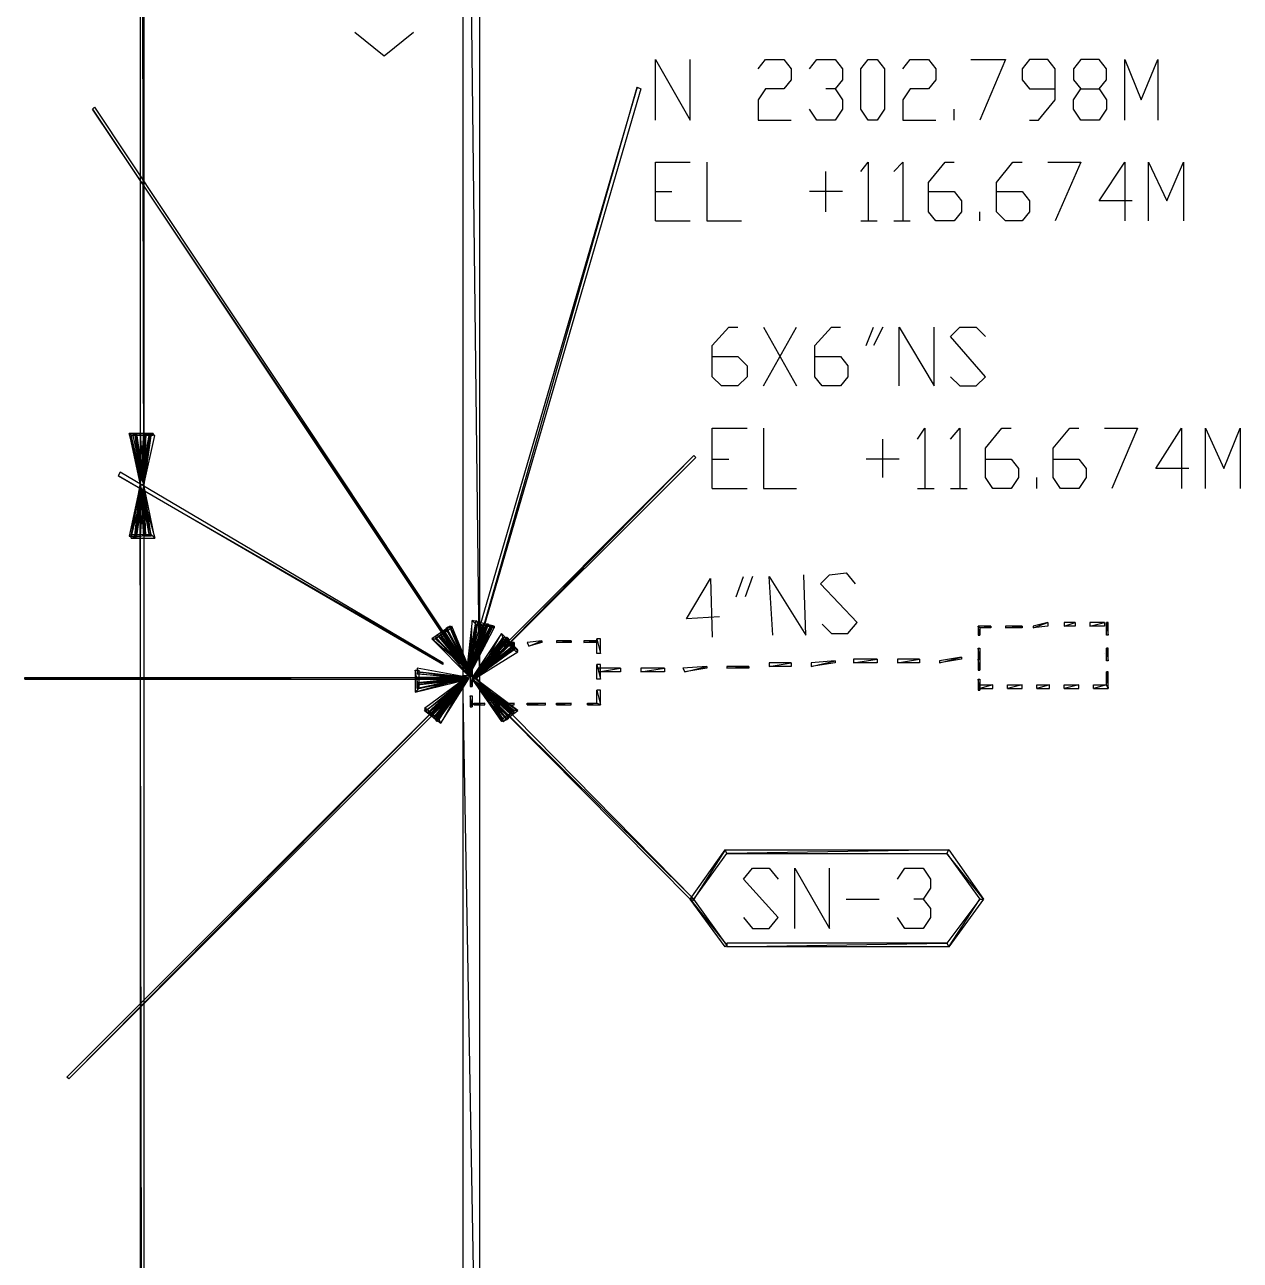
# Model space of a CAD drawing. Header units: millimetres. Extents: x 43 to 1147, y -811 to -31.
# Drawn here: x 301.1 to 380.7, y -362.3 to -281.4 of the extents above; entities that cross this region are included whole.
import ezdxf

# ---------------------------------------------------------------- set-up
doc = ezdxf.new("R2010")
doc.units = ezdxf.units.MM
doc.layers.add('EDITED_LINES', color=4, linetype='Continuous')

msp = doc.modelspace()

# ---------------------------------------------------------------- linework, layer by layer
at = {"layer": 'EDITED_LINES'}
for p, q in [((308.92, -311.56), (308.68, -212.2)), ((308.68, -212.2), (308.68, -311.56)), ((308.92, -311.56), (308.68, -212.2)), ((308.92, -212.2), (308.92, -311.56)), ((330.88, -324.04), (329.8, -230.2)), ((329.8, -230.2), (329.8, -324.04)), ((330.88, -324.04), (329.8, -230.2)), ((330.88, -230.2), (330.88, -324.04)), ((322.72, -281.92), (324.64, -283.48)), ((324.64, -283.48), (326.56, -281.92)), ((342.4, -287.68), (342.4, -283.72)), ((342.4, -283.72), (344.68, -287.68)), ((344.68, -287.68), (344.68, -283.72)), ((349.12, -284.32), (349.6, -283.72)), ((349.6, -283.72), (350.8, -283.72)), ((350.8, -283.72), (351.28, -284.32)), ((352.48, -284.32), (352.96, -283.72)), ((352.96, -283.72), (354.16, -283.72)), ((354.16, -283.72), (354.64, -284.32)), ((355.84, -284.32), (356.32, -283.72)), ((356.32, -283.72), (356.92, -283.72)), ((356.92, -283.72), (357.4, -284.32)), ((358.6, -284.32), (359.08, -283.72)), ((359.08, -283.72), (360.28, -283.72)), ((360.28, -283.72), (360.76, -284.32)), ((363.04, -283.72), (365.32, -283.72)), ((365.32, -283.72), (363.64, -287.68)), ((366.88, -283.72), (366.4, -284.32)), ((368.08, -283.72), (366.88, -283.72)), ((368.56, -284.32), (368.08, -283.72)), ((370.24, -283.72), (369.76, -284.32)), ((371.44, -283.72), (370.24, -283.72)), ((371.92, -284.32), (371.44, -283.72)), ((373.12, -287.68), (373.12, -283.72)), ((373.12, -283.72), (374.2, -286.36)), ((374.2, -286.36), (375.28, -283.72)), ((375.28, -283.72), (375.28, -287.68)), ((351.28, -284.32), (351.28, -285.04)), ((354.64, -284.32), (354.64, -285.04)), ((355.84, -286.96), (355.84, -284.32)), ((357.4, -284.32), (357.4, -286.96)), ((360.76, -284.32), (360.76, -285.04)), ((366.4, -284.32), (366.4, -285.04)), ((368.56, -286.36), (368.56, -284.32)), ((369.76, -284.32), (369.76, -285.04)), ((371.92, -285.04), (371.92, -284.32)), ((351.28, -285.04), (350.8, -285.64)), ((354.64, -285.04), (354.16, -285.64)), ((360.76, -285.04), (360.28, -285.64)), ((366.4, -285.04), (366.88, -285.64)), ((369.76, -285.04), (370.24, -285.64)), ((371.44, -285.64), (371.92, -285.04)), ((341.2, -285.52), (330.04, -323.8)), ((330.28, -323.92), (341.2, -285.52)), ((330.28, -323.92), (341.2, -285.52)), ((341.44, -285.64), (330.28, -323.92)), ((341.2, -285.52), (341.44, -285.64)), ((349.6, -285.64), (349.12, -286.36)), ((350.8, -285.64), (349.6, -285.64)), ((354.16, -285.64), (353.56, -285.64)), ((354.16, -285.64), (354.64, -286.36)), ((359.08, -285.64), (358.6, -286.36)), ((360.28, -285.64), (359.08, -285.64)), ((366.88, -285.64), (368.56, -285.64)), ((369.76, -286.36), (370.24, -285.64)), ((370.24, -285.64), (371.44, -285.64)), ((371.44, -285.64), (371.92, -286.36)), ((305.56, -286.96), (305.68, -286.84)), ((330.4, -324.04), (305.56, -286.96)), ((305.56, -286.96), (330.28, -324.04)), ((330.4, -324.04), (305.56, -286.96)), ((305.68, -286.84), (330.4, -324.04)), ((349.12, -286.36), (349.12, -287.68)), ((352.96, -287.68), (352.48, -286.96)), ((354.64, -286.96), (354.16, -287.68)), ((354.64, -286.36), (354.64, -286.96)), ((356.32, -287.68), (355.84, -286.96)), ((357.4, -286.96), (356.92, -287.68)), ((358.6, -286.36), (358.6, -287.68)), ((361.96, -287.68), (361.96, -286.96)), ((367.48, -287.68), (368.56, -286.36)), ((369.76, -286.96), (369.76, -286.36)), ((370.24, -287.68), (369.76, -286.96)), ((371.92, -286.96), (371.44, -287.68)), ((371.92, -286.36), (371.92, -286.96)), ((349.12, -287.68), (351.28, -287.68)), ((354.16, -287.68), (352.96, -287.68)), ((356.92, -287.68), (356.32, -287.68)), ((358.6, -287.68), (360.76, -287.68)), ((366.88, -287.68), (367.48, -287.68)), ((371.44, -287.68), (370.24, -287.68)), ((342.4, -294.28), (342.4, -290.44)), ((342.4, -290.44), (344.68, -290.44)), ((345.76, -290.44), (345.76, -294.28)), ((353.56, -293.68), (353.56, -291.04)), ((355.84, -291.04), (356.32, -290.44)), ((356.32, -290.44), (356.32, -294.28)), ((358, -291.04), (358.6, -290.44)), ((358.6, -290.44), (358.6, -294.28)), ((360.28, -291.76), (361.36, -290.44)), ((361.36, -290.44), (361.96, -290.44)), ((364.72, -291.76), (365.8, -290.44)), ((365.8, -290.44), (366.4, -290.44)), ((368.08, -290.44), (370.24, -290.44)), ((370.24, -290.44), (368.56, -294.28)), ((371.44, -292.96), (373.12, -290.44)), ((373.12, -290.44), (373.12, -294.28)), ((374.68, -294.28), (374.68, -290.44)), ((374.68, -290.44), (375.88, -292.96)), ((375.88, -292.96), (376.96, -290.44)), ((376.96, -290.44), (376.96, -294.28)), ((360.28, -293.68), (360.28, -291.76)), ((364.72, -293.68), (364.72, -291.76)), ((342.4, -292.36), (343.48, -292.36)), ((354.64, -292.36), (352.48, -292.36)), ((360.28, -292.36), (361.96, -292.36)), ((361.96, -292.36), (362.44, -292.96)), ((364.72, -292.36), (366.4, -292.36)), ((366.4, -292.36), (366.88, -292.96)), ((362.44, -292.96), (362.44, -293.68)), ((366.88, -292.96), (366.88, -293.68)), ((373.6, -292.96), (371.44, -292.96)), ((342.4, -294.28), (344.68, -294.28)), ((345.76, -294.28), (348.04, -294.28)), ((355.84, -294.28), (356.92, -294.28)), ((358, -294.28), (359.08, -294.28)), ((360.76, -294.28), (360.28, -293.68)), ((361.96, -294.28), (360.76, -294.28)), ((362.44, -293.68), (361.96, -294.28)), ((363.64, -294.28), (363.64, -293.68)), ((365.32, -294.28), (364.72, -293.68)), ((366.4, -294.28), (365.32, -294.28)), ((366.88, -293.68), (366.4, -294.28)), ((346.12, -302.44), (347.2, -301.24)), ((347.2, -301.24), (347.8, -301.24)), ((349.48, -305.08), (351.64, -301.24)), ((349.48, -301.24), (351.64, -305.08)), ((352.84, -302.44), (353.92, -301.24)), ((353.92, -301.24), (354.52, -301.24)), ((356.2, -302.44), (356.68, -301.24)), ((357.28, -301.24), (356.68, -302.44)), ((358.36, -305.08), (358.36, -301.24)), ((358.36, -301.24), (360.64, -305.08)), ((360.64, -305.08), (360.64, -301.24)), ((361.72, -301.84), (362.32, -301.24)), ((362.32, -301.24), (363.4, -301.24)), ((363.4, -301.24), (364, -301.84)), ((346.12, -304.48), (346.12, -302.44)), ((352.84, -304.48), (352.84, -302.44)), ((364, -304.48), (361.72, -301.84)), ((346.12, -303.16), (347.8, -303.16)), ((347.8, -303.16), (348.4, -303.76)), ((352.84, -303.16), (354.52, -303.16)), ((354.52, -303.16), (355, -303.76)), ((348.4, -303.76), (348.4, -304.48)), ((355, -303.76), (355, -304.48)), ((346.72, -305.08), (346.12, -304.48)), ((348.4, -304.48), (347.8, -305.08)), ((353.32, -305.08), (352.84, -304.48)), ((355, -304.48), (354.52, -305.08)), ((361.72, -304.48), (362.32, -305.08)), ((363.4, -305.08), (364, -304.48)), ((347.8, -305.08), (346.72, -305.08)), ((354.52, -305.08), (353.32, -305.08)), ((362.32, -305.08), (363.4, -305.08)), ((346.12, -311.8), (346.12, -307.84)), ((346.12, -307.84), (348.4, -307.84)), ((349.48, -307.84), (349.48, -311.8)), ((359.56, -308.56), (360.04, -307.84)), ((360.04, -307.84), (360.04, -311.8)), ((361.72, -308.56), (362.32, -307.84)), ((362.32, -307.84), (362.32, -311.8)), ((364, -309.16), (365.08, -307.84)), ((365.08, -307.84), (365.68, -307.84)), ((368.44, -309.16), (369.52, -307.84)), ((369.52, -307.84), (370.12, -307.84)), ((371.8, -307.84), (373.96, -307.84)), ((373.96, -307.84), (372.28, -311.8)), ((375.16, -310.48), (376.84, -307.84)), ((376.84, -307.84), (376.84, -311.8)), ((378.4, -311.8), (378.4, -307.84)), ((378.4, -307.84), (379.6, -310.48)), ((379.6, -310.48), (380.68, -307.84)), ((380.68, -307.84), (380.68, -311.8)), ((308.92, -311.56), (307.96, -308.2)), ((307.96, -308.2), (308.68, -311.56)), ((308.92, -311.56), (307.96, -308.2)), ((307.96, -308.2), (308.2, -308.32)), ((307.96, -308.2), (308.2, -308.32)), ((309.52, -308.2), (307.96, -308.2)), ((308.08, -308.32), (308.32, -308.2)), ((308.92, -311.56), (308.08, -308.32)), ((308.08, -308.32), (308.68, -311.56)), ((308.92, -311.56), (308.08, -308.32)), ((308.2, -308.32), (309.52, -308.2)), ((308.2, -308.32), (309.52, -308.2)), ((308.2, -308.32), (308.92, -311.56)), ((309.52, -308.32), (308.2, -308.32)), ((308.32, -308.2), (308.92, -311.56)), ((308.92, -311.56), (308.32, -308.2)), ((308.32, -308.2), (308.68, -311.56)), ((308.92, -311.56), (308.32, -308.2)), ((308.32, -308.2), (308.44, -308.2)), ((308.44, -308.2), (308.92, -311.56)), ((308.92, -311.56), (308.44, -308.2)), ((308.44, -308.2), (308.68, -311.56)), ((308.92, -311.56), (308.44, -308.2)), ((308.44, -308.2), (308.68, -308.2)), ((308.68, -311.56), (309.4, -308.2)), ((308.68, -311.56), (309.28, -308.2)), ((308.68, -311.56), (309.04, -308.2)), ((308.68, -311.56), (308.92, -308.2)), ((308.68, -308.2), (308.92, -311.56)), ((309.4, -308.2), (308.92, -311.56)), ((309.4, -308.2), (308.92, -311.56)), ((309.28, -308.2), (308.92, -311.56)), ((309.28, -308.2), (308.92, -311.56)), ((309.04, -308.2), (308.92, -311.56)), ((308.92, -311.56), (309.28, -308.2)), ((309.04, -308.2), (308.92, -311.56)), ((309.04, -308.2), (308.92, -308.2)), ((308.92, -308.2), (308.92, -311.56)), ((308.92, -311.56), (309.04, -308.2)), ((308.92, -308.2), (308.92, -311.56)), ((308.92, -311.56), (309.64, -308.32)), ((308.92, -311.56), (309.4, -308.32)), ((309.28, -308.2), (309.04, -308.2)), ((309.4, -308.32), (309.28, -308.2)), ((309.64, -308.32), (309.4, -308.2)), ((309.52, -308.2), (309.52, -308.32)), ((357.28, -311.08), (357.28, -308.56)), ((344.92, -309.64), (330.4, -324.16)), ((330.52, -324.28), (344.92, -309.64)), ((330.52, -324.28), (344.92, -309.64)), ((344.92, -309.64), (345.04, -309.76)), ((364, -311.08), (364, -309.16)), ((368.44, -311.08), (368.44, -309.16)), ((345.04, -309.76), (330.52, -324.28)), ((346.12, -309.88), (347.2, -309.88)), ((358.36, -309.88), (356.2, -309.88)), ((364, -309.88), (365.68, -309.88)), ((365.68, -309.88), (366.16, -310.48)), ((366.16, -310.48), (366.16, -311.08)), ((368.44, -309.88), (370.12, -309.88)), ((370.12, -309.88), (370.6, -310.48)), ((370.6, -310.48), (370.6, -311.08)), ((377.32, -310.48), (375.16, -310.48)), ((307.36, -310.72), (307.24, -310.96)), ((307.24, -310.96), (328.48, -323.2)), ((307.24, -310.96), (328.48, -323.2)), ((328.48, -323.32), (307.24, -310.96)), ((328.48, -323.2), (307.36, -310.72)), ((364.48, -311.8), (364, -311.08)), ((366.16, -311.08), (365.68, -311.8)), ((367.36, -311.8), (367.36, -311.08)), ((368.92, -311.8), (368.44, -311.08)), ((370.6, -311.08), (370.12, -311.8)), ((308.68, -311.56), (307.96, -314.92)), ((308.08, -314.92), (308.68, -311.56)), ((308.08, -314.92), (308.68, -311.56)), ((308.92, -311.56), (308.08, -314.92)), ((308.68, -311.56), (308.08, -314.92)), ((308.32, -314.92), (308.68, -311.56)), ((308.32, -314.92), (308.68, -311.56)), ((308.92, -311.56), (308.32, -314.92)), ((308.68, -311.56), (308.32, -314.92)), ((308.44, -314.92), (308.68, -311.56)), ((308.44, -314.92), (308.68, -311.56)), ((308.92, -311.56), (308.44, -314.92)), ((308.68, -311.56), (308.44, -314.92)), ((308.68, -311.56), (308.92, -311.56)), ((308.92, -311.56), (308.68, -311.56)), ((308.68, -311.56), (309.64, -315.04)), ((308.68, -311.56), (309.64, -315.04)), ((309.4, -314.8), (308.68, -311.56)), ((308.68, -311.56), (308.92, -311.56)), ((308.92, -311.56), (308.68, -311.56)), ((308.68, -311.56), (309.4, -314.92)), ((308.68, -311.56), (309.4, -314.92)), ((309.28, -314.92), (308.68, -311.56)), ((308.68, -311.56), (308.92, -311.56)), ((308.92, -311.56), (308.68, -311.56)), ((308.68, -311.56), (309.28, -314.92)), ((308.68, -311.56), (309.28, -314.92)), ((309.04, -314.92), (308.68, -311.56)), ((308.68, -314.92), (308.68, -311.56)), ((308.68, -314.92), (308.68, -311.56)), ((308.68, -311.56), (308.92, -311.56)), ((308.92, -311.56), (308.68, -314.92)), ((308.92, -311.56), (308.68, -311.56)), ((308.68, -311.56), (309.04, -314.92)), ((308.68, -311.56), (309.04, -314.92)), ((308.92, -314.92), (308.68, -311.56)), ((308.92, -472.36), (308.68, -311.56)), ((308.68, -311.56), (308.68, -472.36)), ((308.92, -472.36), (308.68, -311.56)), ((308.68, -311.56), (308.92, -311.56)), ((308.92, -311.56), (308.68, -311.56)), ((308.68, -311.56), (308.92, -311.56)), ((308.92, -311.56), (308.68, -311.56)), ((308.68, -311.56), (308.92, -311.56)), ((308.92, -311.56), (308.68, -311.56)), ((308.68, -311.56), (308.92, -311.56)), ((308.92, -311.56), (308.68, -311.56)), ((308.68, -311.56), (308.92, -311.56)), ((308.68, -311.56), (308.92, -311.56)), ((309.64, -315.04), (308.92, -311.56)), ((309.4, -314.92), (308.92, -311.56)), ((309.28, -314.92), (308.92, -311.56)), ((309.04, -314.92), (308.92, -311.56)), ((308.92, -311.56), (308.92, -472.36)), ((346.12, -311.8), (348.4, -311.8)), ((349.48, -311.8), (351.64, -311.8)), ((359.56, -311.8), (360.64, -311.8)), ((361.72, -311.8), (362.8, -311.8)), ((365.68, -311.8), (364.48, -311.8)), ((370.12, -311.8), (368.92, -311.8)), ((307.96, -314.92), (308.08, -314.92)), ((309.4, -314.8), (308.08, -315.04)), ((309.4, -314.8), (308.08, -315.04)), ((308.08, -315.04), (308.08, -314.8)), ((308.08, -314.8), (309.4, -314.8)), ((308.08, -314.92), (308.32, -314.92)), ((308.08, -315.04), (309.64, -315.04)), ((308.32, -314.92), (308.44, -314.92)), ((308.44, -314.92), (308.68, -314.92)), ((309.04, -314.92), (308.92, -314.92)), ((309.28, -314.92), (309.04, -314.92)), ((309.4, -314.92), (309.28, -314.92)), ((309.64, -315.04), (309.4, -314.8)), ((309.64, -315.04), (309.4, -314.8)), ((344.44, -320.32), (346, -317.68)), ((346, -317.68), (346.12, -321.52)), ((347.68, -318.88), (348.16, -317.56)), ((348.76, -317.56), (348.28, -318.88)), ((350.08, -321.4), (349.84, -317.56)), ((349.84, -317.56), (352.24, -321.4)), ((352.24, -321.4), (352.12, -317.44)), ((353.2, -318.04), (353.8, -317.44)), ((353.8, -317.44), (354.88, -317.32)), ((354.88, -317.32), (355.48, -318.04)), ((355.6, -320.56), (353.2, -318.04)), ((346.6, -320.2), (344.44, -320.32)), ((328.96, -320.8), (327.76, -321.64)), ((328, -321.64), (328.96, -320.8)), ((328, -321.64), (328.96, -320.8)), ((329.08, -320.92), (328, -321.64)), ((328.72, -321.04), (328.6, -321.16)), ((328.96, -320.8), (328.72, -320.92)), ((328.72, -320.92), (330.4, -324.04)), ((328.72, -320.92), (330.4, -324.04)), ((330.28, -324.04), (328.72, -320.92)), ((330.4, -324.04), (328.72, -321.04)), ((329.08, -320.8), (328.96, -320.92)), ((328.96, -320.8), (329.08, -320.92)), ((329.08, -320.8), (328.96, -320.92)), ((330.4, -324.04), (328.96, -320.8)), ((328.96, -320.92), (330.4, -324.04)), ((328.96, -320.92), (330.4, -324.04)), ((330.28, -324.04), (328.96, -320.92)), ((328.96, -320.92), (330.4, -324.04)), ((328.96, -320.92), (330.4, -324.04)), ((330.28, -324.04), (328.96, -320.92)), ((330.4, -324.04), (329.08, -320.8)), ((330.4, -324.04), (329.08, -320.8)), ((330.4, -320.44), (330.04, -323.8)), ((330.64, -320.44), (330.04, -323.8)), ((330.64, -320.44), (330.04, -323.8)), ((330.04, -323.8), (331.36, -320.68)), ((330.04, -323.8), (331.12, -320.68)), ((330.76, -320.68), (330.04, -323.8)), ((330.04, -323.8), (331.72, -320.8)), ((330.04, -323.8), (331.6, -320.8)), ((330.28, -323.92), (330.4, -320.44)), ((330.28, -323.92), (330.4, -320.44)), ((330.28, -323.92), (330.64, -320.44)), ((330.28, -323.92), (330.64, -320.44)), ((330.28, -323.92), (330.64, -320.44)), ((330.28, -323.92), (330.64, -320.44)), ((330.76, -320.56), (330.28, -323.92)), ((330.76, -320.56), (330.28, -323.92)), ((330.64, -320.68), (330.28, -323.92)), ((331.36, -320.68), (330.28, -323.92)), ((330.28, -323.92), (331.48, -320.68)), ((331.36, -320.68), (330.28, -323.92)), ((331.12, -320.68), (330.28, -323.92)), ((330.28, -323.92), (331.36, -320.68)), ((331.12, -320.68), (330.28, -323.92)), ((330.28, -323.92), (330.76, -320.68)), ((330.28, -323.92), (330.76, -320.68)), ((331, -320.68), (330.28, -323.92)), ((331.72, -320.8), (330.28, -323.92)), ((331.72, -320.8), (330.28, -323.92)), ((331.6, -320.8), (330.28, -323.92)), ((331.6, -320.8), (330.28, -323.92)), ((330.28, -323.92), (331.84, -320.92)), ((330.28, -323.92), (331.72, -320.92)), ((330.4, -320.44), (330.64, -320.68)), ((330.4, -320.44), (330.64, -320.68)), ((331.84, -320.8), (330.4, -320.44)), ((330.64, -320.44), (330.76, -320.56)), ((330.64, -320.44), (330.76, -320.56)), ((330.64, -320.68), (331.84, -320.8)), ((330.64, -320.68), (331.84, -320.8)), ((331.84, -320.92), (330.64, -320.68)), ((330.76, -320.68), (331, -320.68)), ((331.36, -320.68), (331.12, -320.68)), ((331.48, -320.68), (331.36, -320.68)), ((331.72, -320.92), (331.6, -320.8)), ((331.84, -320.92), (331.72, -320.8)), ((331.84, -320.8), (331.84, -320.92)), ((353.32, -320.68), (353.92, -321.28)), ((355, -321.28), (355.6, -320.56)), ((363.64, -321.4), (363.52, -320.8)), ((363.52, -320.8), (363.52, -321.4)), ((363.64, -321.4), (363.52, -320.8)), ((363.52, -320.8), (363.64, -320.92)), ((363.52, -320.8), (363.64, -320.92)), ((364.36, -320.8), (363.52, -320.8)), ((363.64, -320.92), (364.36, -320.8)), ((363.64, -320.92), (364.36, -320.8)), ((363.64, -320.92), (363.64, -321.4)), ((364.36, -320.92), (363.64, -320.92)), ((364.36, -320.8), (364.36, -320.92)), ((365.32, -320.8), (365.32, -320.92)), ((365.32, -320.92), (366.4, -320.8)), ((366.4, -320.8), (365.32, -320.8)), ((365.32, -320.92), (366.4, -320.8)), ((366.4, -320.92), (365.32, -320.92)), ((366.4, -320.8), (366.4, -320.92)), ((367.12, -320.92), (368.08, -320.56)), ((368.08, -320.56), (367.12, -320.8)), ((367.12, -320.92), (368.08, -320.56)), ((367.12, -320.8), (367.12, -320.92)), ((368.08, -320.8), (367.12, -320.92)), ((368.08, -320.56), (368.08, -320.8)), ((369.16, -320.56), (369.16, -320.8)), ((369.16, -320.8), (369.88, -320.56)), ((369.88, -320.56), (369.16, -320.56)), ((369.16, -320.8), (369.88, -320.56)), ((369.88, -320.8), (369.16, -320.8)), ((369.88, -320.56), (369.88, -320.8)), ((370.84, -320.56), (370.84, -320.8)), ((370.84, -320.8), (371.8, -320.56)), ((371.8, -320.56), (370.84, -320.56)), ((370.84, -320.8), (371.8, -320.56)), ((371.8, -320.8), (370.84, -320.8)), ((371.8, -320.56), (371.8, -320.8)), ((372.04, -320.56), (371.92, -320.56)), ((371.92, -320.56), (372.04, -321.4)), ((371.92, -320.56), (372.04, -321.4)), ((371.92, -321.4), (371.92, -320.56)), ((372.04, -321.4), (372.04, -320.56)), ((330.4, -323.92), (327.76, -321.64)), ((327.76, -321.64), (330.28, -324.16)), ((330.4, -323.92), (327.76, -321.64)), ((327.76, -321.64), (328, -321.64)), ((327.76, -321.64), (328, -321.64)), ((328, -321.52), (328.12, -321.4)), ((330.4, -324.04), (328, -321.52)), ((328, -321.52), (330.28, -324.16)), ((330.4, -324.04), (328, -321.52)), ((328, -321.64), (330.4, -323.92)), ((328.12, -321.4), (330.4, -324.04)), ((328.24, -321.52), (328.36, -321.4)), ((330.4, -324.04), (328.24, -321.52)), ((328.24, -321.52), (330.28, -324.04)), ((330.4, -324.04), (328.24, -321.52)), ((328.36, -321.4), (330.4, -324.04)), ((328.36, -321.52), (328.6, -321.4)), ((330.4, -324.04), (328.36, -321.52)), ((328.36, -321.52), (330.28, -324.04)), ((330.4, -324.04), (328.36, -321.52)), ((328.6, -321.16), (330.4, -324.04)), ((328.6, -321.16), (330.4, -324.04)), ((330.28, -324.04), (328.6, -321.16)), ((328.6, -321.4), (330.4, -324.04)), ((330.4, -322.6), (330.28, -321.88)), ((330.28, -321.88), (330.28, -322.6)), ((330.4, -322.6), (330.28, -321.88)), ((330.28, -321.88), (330.4, -322.12)), ((330.28, -321.88), (330.4, -322.12)), ((331.24, -321.88), (330.28, -321.88)), ((332.32, -321.28), (330.4, -324.16)), ((332.44, -321.52), (330.4, -324.16)), ((332.68, -321.52), (330.4, -324.16)), ((332.68, -321.76), (330.4, -324.16)), ((330.4, -324.16), (333.04, -321.88)), ((330.4, -324.16), (332.92, -321.88)), ((330.4, -322.12), (331.24, -321.88)), ((330.4, -322.12), (331.24, -321.88)), ((333.04, -321.88), (330.52, -324.28)), ((333.04, -321.88), (330.52, -324.28)), ((332.92, -321.88), (330.52, -324.28)), ((332.92, -321.88), (330.52, -324.28)), ((330.64, -324.28), (332.32, -321.28)), ((330.64, -324.28), (332.32, -321.28)), ((330.64, -324.28), (332.44, -321.52)), ((330.64, -324.28), (332.44, -321.52)), ((330.64, -324.28), (332.68, -321.52)), ((330.64, -324.28), (332.68, -321.52)), ((332.44, -321.64), (330.64, -324.28)), ((332.68, -321.64), (330.64, -324.28)), ((332.8, -321.64), (330.64, -324.28)), ((330.64, -324.28), (332.68, -321.76)), ((330.64, -324.28), (332.68, -321.76)), ((332.8, -321.88), (330.64, -324.28)), ((331.24, -321.88), (331.24, -322.12)), ((332.2, -321.88), (332.2, -322.12)), ((332.2, -322.12), (333.16, -321.88)), ((333.16, -321.88), (332.2, -321.88)), ((332.2, -322.12), (333.16, -321.88)), ((332.32, -321.28), (332.44, -321.64)), ((332.32, -321.28), (332.44, -321.64)), ((333.4, -322.36), (332.32, -321.28)), ((332.44, -321.52), (332.68, -321.64)), ((332.44, -321.64), (333.4, -322.36)), ((332.44, -321.64), (333.4, -322.36)), ((333.28, -322.48), (332.44, -321.64)), ((332.68, -321.52), (332.8, -321.64)), ((332.68, -321.76), (332.8, -321.88)), ((333.04, -322.12), (332.92, -321.88)), ((333.16, -322.12), (333.04, -321.88)), ((333.16, -321.88), (333.16, -322.12)), ((334.96, -321.76), (334, -321.88)), ((334, -321.88), (334.12, -322.12)), ((334.12, -322.12), (334.96, -321.76)), ((334.12, -322.12), (334.96, -321.76)), ((334.96, -321.88), (334.12, -322.12)), ((334.96, -321.76), (334.96, -321.88)), ((335.92, -321.76), (335.92, -321.88)), ((335.92, -321.88), (336.88, -321.76)), ((336.88, -321.76), (335.92, -321.76)), ((335.92, -321.88), (336.88, -321.76)), ((336.88, -321.88), (335.92, -321.88)), ((336.88, -321.76), (336.88, -321.88)), ((337.72, -321.76), (337.72, -321.88)), ((337.72, -321.88), (338.56, -321.76)), ((338.56, -321.76), (337.72, -321.76)), ((337.72, -321.88), (338.56, -321.76)), ((338.56, -321.88), (337.72, -321.88)), ((338.8, -321.64), (338.56, -321.64)), ((338.56, -321.64), (338.8, -322.6)), ((338.56, -321.64), (338.8, -322.6)), ((338.56, -322.6), (338.56, -321.64)), ((338.56, -321.76), (338.56, -321.88)), ((338.8, -322.6), (338.8, -321.64)), ((353.92, -321.28), (355, -321.28)), ((363.52, -321.4), (363.64, -321.4)), ((372.04, -321.4), (371.92, -321.4)), ((330.28, -322.6), (330.4, -322.6)), ((330.4, -324.16), (333.04, -322.12)), ((330.4, -322.12), (330.4, -322.6)), ((331.24, -322.12), (330.4, -322.12)), ((333.04, -322.12), (330.52, -324.28)), ((333.04, -322.12), (330.52, -324.28)), ((330.52, -324.28), (333.16, -322.12)), ((330.52, -324.28), (333.04, -322.12)), ((333.28, -322.24), (330.52, -324.28)), ((333.28, -322.24), (330.52, -324.28)), ((330.52, -324.16), (333.28, -322.24)), ((330.52, -324.28), (333.16, -322.24)), ((330.52, -324.28), (333.4, -322.48)), ((333.16, -322.12), (332.2, -322.12)), ((333.16, -322.24), (333.04, -322.12)), ((333.4, -322.48), (333.28, -322.24)), ((333.4, -322.36), (333.28, -322.48)), ((338.8, -322.6), (338.56, -322.6)), ((363.64, -322.96), (363.52, -322.24)), ((363.52, -322.24), (363.52, -322.96)), ((363.64, -322.96), (363.52, -322.24)), ((363.52, -322.24), (363.64, -322.24)), ((363.64, -322.24), (363.64, -322.96)), ((371.8, -322.6), (371.8, -322.6)), ((372.04, -322.24), (371.92, -322.24)), ((371.92, -322.24), (372.04, -323.08)), ((371.92, -322.24), (372.04, -323.08)), ((371.92, -323.08), (371.92, -322.24)), ((372.04, -323.08), (372.04, -322.24)), ((328.48, -323.2), (328.48, -323.32)), ((330.4, -324.04), (330.28, -323.32)), ((330.28, -323.32), (330.28, -324.04)), ((330.4, -324.04), (330.28, -323.32)), ((330.28, -323.32), (330.4, -323.32)), ((330.4, -323.32), (330.4, -324.04)), ((338.8, -323.32), (338.56, -323.32)), ((338.56, -323.32), (338.8, -324.28)), ((338.56, -323.32), (338.8, -324.28)), ((338.56, -324.28), (338.56, -323.32)), ((338.8, -324.28), (338.8, -323.32)), ((345.76, -323.44), (344.2, -323.56)), ((344.32, -323.8), (345.76, -323.44)), ((344.32, -323.8), (345.76, -323.44)), ((345.76, -323.44), (345.76, -323.56)), ((347.08, -323.44), (347.08, -323.56)), ((347.08, -323.56), (348.52, -323.44)), ((348.52, -323.44), (347.08, -323.44)), ((347.08, -323.56), (348.52, -323.44)), ((348.52, -323.44), (348.52, -323.56)), ((349.84, -323.2), (349.84, -323.44)), ((349.84, -323.44), (351.28, -323.2)), ((351.28, -323.2), (349.84, -323.2)), ((349.84, -323.44), (351.28, -323.2)), ((351.28, -323.44), (349.84, -323.44)), ((351.28, -323.2), (351.28, -323.44)), ((352.6, -323.44), (354.16, -323.08)), ((354.16, -323.08), (352.6, -323.2)), ((352.6, -323.44), (354.16, -323.08)), ((352.6, -323.2), (352.6, -323.44)), ((354.16, -323.2), (352.6, -323.44)), ((354.16, -323.08), (354.16, -323.2)), ((355.36, -322.96), (355.36, -323.2)), ((355.36, -323.2), (356.92, -322.96)), ((356.92, -322.96), (355.36, -322.96)), ((355.36, -323.2), (356.92, -322.96)), ((356.92, -323.2), (355.36, -323.2)), ((356.92, -322.96), (356.92, -323.2)), ((358.24, -322.96), (358.24, -323.2)), ((358.24, -323.2), (359.68, -322.96)), ((359.68, -322.96), (358.24, -322.96)), ((358.24, -323.2), (359.68, -322.96)), ((359.68, -323.2), (358.24, -323.2)), ((359.68, -322.96), (359.68, -323.2)), ((361, -323.2), (362.44, -322.84)), ((362.44, -322.84), (361, -323.08)), ((361, -323.2), (362.44, -322.84)), ((362.44, -322.96), (361, -323.2)), ((361, -323.08), (361, -323.2)), ((362.44, -322.84), (362.44, -322.96)), ((363.52, -322.96), (363.64, -322.96)), ((363.64, -323.68), (363.52, -322.96)), ((363.52, -322.96), (363.52, -323.68)), ((363.64, -323.68), (363.52, -322.96)), ((363.52, -322.96), (363.64, -322.96)), ((363.64, -322.96), (363.64, -323.68)), ((372.04, -323.08), (371.92, -323.08)), ((330.16, -324.16), (301.12, -324.28)), ((330.16, -324.16), (301.12, -324.28)), ((301.12, -324.28), (301.12, -324.16)), ((301.12, -324.16), (330.16, -324.16)), ((301.12, -324.28), (330.16, -324.28)), ((303.88, -350.32), (330.04, -324.16)), ((330.04, -324.16), (304, -350.44)), ((330.04, -324.16), (304, -350.44)), ((304, -350.44), (330.16, -324.28)), ((326.92, -324.88), (326.68, -323.68)), ((326.68, -323.68), (326.68, -325.12)), ((326.92, -324.88), (326.68, -323.68)), ((326.68, -323.68), (326.92, -323.68)), ((330.16, -324.16), (326.68, -325.12)), ((330.16, -324.16), (326.68, -325.12)), ((326.68, -325.12), (330.16, -324.28)), ((326.8, -323.56), (326.8, -323.8)), ((330.16, -324.16), (326.8, -323.56)), ((326.8, -323.56), (326.8, -323.8)), ((330.16, -324.16), (326.8, -323.56)), ((326.8, -323.8), (330.16, -324.16)), ((326.8, -323.8), (330.16, -324.16)), ((330.16, -324.28), (326.8, -323.8)), ((326.8, -323.8), (330.16, -324.16)), ((326.8, -323.8), (330.16, -324.16)), ((330.16, -324.28), (326.8, -323.8)), ((326.8, -323.8), (326.8, -323.92)), ((330.16, -324.16), (326.8, -323.8)), ((326.8, -323.92), (330.16, -324.16)), ((326.8, -323.92), (330.16, -324.16)), ((330.16, -324.28), (326.8, -323.92)), ((330.16, -324.16), (326.8, -324.88)), ((330.16, -324.16), (326.8, -324.88)), ((326.8, -324.64), (330.16, -324.16)), ((330.16, -324.16), (326.8, -324.64)), ((330.16, -324.16), (326.8, -324.64)), ((326.8, -324.52), (330.16, -324.16)), ((326.8, -324.16), (326.8, -324.28)), ((326.8, -324.28), (330.16, -324.16)), ((330.16, -324.16), (326.8, -324.16)), ((326.8, -324.28), (330.16, -324.16)), ((330.16, -324.16), (326.8, -324.52)), ((330.16, -324.16), (326.8, -324.52)), ((326.8, -324.28), (330.16, -324.16)), ((326.8, -324.88), (330.16, -324.28)), ((326.8, -324.64), (330.16, -324.28)), ((330.16, -324.28), (326.8, -324.28)), ((326.8, -324.52), (330.16, -324.28)), ((326.8, -324.52), (326.8, -324.28)), ((326.92, -323.68), (326.92, -324.88)), ((326.92, -324.88), (330.16, -324.16)), ((330.04, -324.16), (327.28, -326.2)), ((327.4, -326.32), (330.04, -324.16)), ((327.4, -326.32), (330.04, -324.16)), ((330.16, -324.28), (327.4, -326.32)), ((330.04, -324.16), (327.52, -326.44)), ((327.64, -326.56), (330.04, -324.16)), ((327.64, -326.56), (330.04, -324.16)), ((330.04, -324.16), (327.64, -326.44)), ((330.04, -324.16), (327.64, -326.44)), ((330.16, -324.28), (327.64, -326.56)), ((327.76, -326.56), (330.04, -324.16)), ((327.76, -326.56), (330.04, -324.16)), ((327.76, -326.56), (330.04, -324.16)), ((327.76, -326.56), (330.04, -324.16)), ((330.16, -324.28), (327.76, -326.56)), ((330.16, -324.28), (327.76, -326.56)), ((327.88, -326.8), (330.04, -324.16)), ((328, -326.92), (330.04, -324.16)), ((328, -326.8), (330.04, -324.16)), ((330.04, -324.16), (328, -326.92)), ((330.04, -324.16), (328, -326.92)), ((328, -326.92), (330.16, -324.28)), ((330.04, -324.16), (328.12, -327.04)), ((330.04, -324.16), (328.12, -327.04)), ((330.04, -324.16), (328.12, -326.92)), ((330.04, -324.16), (328.12, -326.92)), ((328.12, -327.04), (330.16, -324.28)), ((328.12, -326.92), (330.16, -324.28)), ((328.24, -326.92), (330.04, -324.16)), ((330.04, -324.16), (328.36, -327.16)), ((330.04, -324.16), (328.36, -327.16)), ((328.36, -327.16), (330.16, -324.28)), ((330.88, -384.4), (329.8, -324.04)), ((329.8, -324.04), (329.8, -384.4)), ((330.88, -384.4), (329.8, -324.04)), ((329.8, -324.04), (330.88, -324.04)), ((329.8, -324.04), (330.88, -324.04)), ((330.28, -323.92), (330.04, -323.8)), ((330.04, -323.8), (330.28, -323.92)), ((330.28, -323.92), (330.04, -323.8)), ((330.04, -323.8), (330.28, -323.92)), ((330.28, -323.92), (330.04, -323.8)), ((330.04, -323.8), (330.28, -323.92)), ((330.28, -323.92), (330.04, -323.8)), ((330.04, -323.8), (330.28, -323.92)), ((330.04, -323.8), (330.28, -323.92)), ((330.04, -324.16), (330.16, -324.28)), ((330.16, -324.28), (330.04, -324.16)), ((330.04, -324.16), (330.16, -324.28)), ((330.16, -324.28), (330.04, -324.16)), ((330.04, -324.16), (330.16, -324.28)), ((330.16, -324.28), (330.04, -324.16)), ((330.04, -324.16), (330.16, -324.28)), ((330.16, -324.28), (330.04, -324.16)), ((330.16, -324.28), (330.04, -324.16)), ((330.16, -324.16), (330.16, -324.28)), ((330.16, -324.28), (330.16, -324.16)), ((330.16, -324.16), (330.16, -324.28)), ((330.16, -324.28), (330.16, -324.16)), ((330.16, -324.16), (330.16, -324.28)), ((330.16, -324.28), (330.16, -324.16)), ((330.16, -324.16), (330.16, -324.28)), ((330.16, -324.28), (330.16, -324.16)), ((330.16, -324.28), (330.16, -324.16)), ((330.28, -324.16), (330.4, -323.92)), ((330.28, -324.04), (330.4, -324.04)), ((330.4, -324.76), (330.28, -324.04)), ((330.28, -324.04), (330.28, -324.76)), ((330.4, -324.76), (330.28, -324.04)), ((330.28, -324.04), (330.4, -324.04)), ((330.4, -324.04), (330.28, -324.04)), ((330.4, -324.04), (330.28, -324.04)), ((330.28, -324.16), (330.4, -324.04)), ((330.4, -324.04), (330.28, -324.04)), ((330.28, -324.04), (330.4, -324.04)), ((330.4, -324.04), (330.28, -324.04)), ((330.28, -324.04), (330.4, -324.04)), ((330.28, -324.04), (330.4, -324.04)), ((330.4, -324.04), (330.4, -324.76)), ((330.4, -324.16), (330.64, -324.28)), ((330.52, -324.28), (330.4, -324.16)), ((330.4, -324.16), (330.64, -324.28)), ((330.52, -324.28), (330.4, -324.16)), ((330.4, -324.16), (330.64, -324.28)), ((330.52, -324.28), (330.4, -324.16)), ((330.4, -324.16), (330.64, -324.28)), ((330.4, -324.16), (330.52, -324.28)), ((330.4, -324.28), (330.64, -324.16)), ((330.52, -324.16), (330.4, -324.28)), ((330.4, -324.28), (330.64, -324.16)), ((330.52, -324.16), (330.4, -324.28)), ((330.4, -324.28), (330.64, -324.16)), ((330.52, -324.16), (330.4, -324.28)), ((330.4, -324.28), (330.64, -324.16)), ((330.52, -324.16), (330.4, -324.28)), ((330.64, -324.16), (330.4, -324.28)), ((332.44, -326.92), (330.4, -324.28)), ((330.4, -324.28), (332.32, -327.04)), ((332.44, -326.92), (330.4, -324.28)), ((330.4, -324.28), (333.4, -326.32)), ((330.4, -324.28), (333.4, -326.32)), ((333.16, -326.32), (330.4, -324.28)), ((332.68, -326.92), (330.4, -324.28)), ((330.4, -324.28), (332.44, -327.04)), ((332.68, -326.92), (330.4, -324.28)), ((330.4, -324.28), (333.16, -326.44)), ((330.4, -324.28), (333.16, -326.44)), ((333.04, -326.56), (330.4, -324.28)), ((332.8, -326.8), (330.4, -324.28)), ((330.4, -324.28), (332.68, -326.92)), ((332.8, -326.8), (330.4, -324.28)), ((330.4, -324.28), (333.16, -326.44)), ((330.4, -324.28), (333.16, -326.44)), ((333.04, -326.56), (330.4, -324.28)), ((332.8, -326.8), (330.4, -324.28)), ((330.4, -324.28), (332.68, -326.92)), ((332.8, -326.8), (330.4, -324.28)), ((330.4, -324.28), (333.04, -326.44)), ((330.4, -324.28), (333.04, -326.44)), ((332.92, -326.56), (330.4, -324.28)), ((330.4, -324.28), (344.92, -338.68)), ((330.4, -324.28), (344.92, -338.68)), ((344.8, -338.8), (330.4, -324.28)), ((330.52, -324.28), (330.52, -324.16)), ((333.4, -326.32), (330.52, -324.16)), ((333.16, -326.44), (330.52, -324.16)), ((333.16, -326.44), (330.52, -324.16)), ((333.04, -326.44), (330.52, -324.16)), ((330.64, -324.16), (332.44, -326.92)), ((330.64, -324.16), (332.68, -326.92)), ((330.64, -324.16), (332.8, -326.8)), ((330.64, -324.16), (332.8, -326.8)), ((344.92, -338.68), (330.64, -324.16)), ((330.88, -324.04), (330.88, -384.4)), ((338.8, -324.28), (338.56, -324.28)), ((338.68, -323.56), (338.68, -323.8)), ((338.68, -323.8), (340.12, -323.56)), ((340.12, -323.56), (338.68, -323.56)), ((338.68, -323.8), (340.12, -323.56)), ((340.12, -323.8), (338.68, -323.8)), ((340.12, -323.56), (340.12, -323.8)), ((341.44, -323.56), (341.44, -323.8)), ((341.44, -323.8), (343, -323.56)), ((343, -323.56), (341.44, -323.56)), ((341.44, -323.8), (343, -323.56)), ((343, -323.8), (341.44, -323.8)), ((343, -323.56), (343, -323.8)), ((344.2, -323.56), (344.32, -323.8)), ((345.76, -323.56), (344.32, -323.8)), ((348.52, -323.56), (347.08, -323.56)), ((363.52, -323.68), (363.64, -323.68)), ((363.64, -325), (363.52, -324.28)), ((363.52, -324.28), (363.52, -325)), ((363.64, -325), (363.52, -324.28)), ((363.52, -324.28), (363.64, -324.28)), ((363.64, -324.28), (363.64, -325)), ((372.04, -323.8), (371.92, -323.8)), ((371.92, -323.8), (372.04, -324.88)), ((371.92, -323.8), (372.04, -324.88)), ((371.92, -324.64), (371.92, -323.8)), ((372.04, -324.88), (372.04, -323.8)), ((326.68, -325.12), (326.92, -324.88)), ((326.68, -325.12), (326.92, -324.88)), ((326.8, -324.64), (326.8, -324.52)), ((326.8, -324.88), (326.8, -324.64)), ((330.28, -324.76), (330.4, -324.76)), ((338.8, -325), (338.56, -325)), ((338.56, -325), (338.8, -325.96)), ((338.56, -325), (338.8, -325.96)), ((338.56, -325.84), (338.56, -325)), ((338.8, -325.96), (338.8, -325)), ((363.52, -325), (363.64, -325)), ((364.48, -324.64), (363.64, -324.88)), ((364.48, -324.64), (363.64, -324.88)), ((363.64, -324.88), (363.64, -324.64)), ((363.64, -324.64), (364.48, -324.64)), ((363.64, -324.88), (364.48, -324.88)), ((364.48, -324.88), (364.48, -324.64)), ((366.4, -324.64), (365.44, -324.88)), ((366.4, -324.64), (365.44, -324.88)), ((365.44, -324.88), (365.44, -324.64)), ((365.44, -324.64), (366.4, -324.64)), ((365.44, -324.88), (366.4, -324.88)), ((366.4, -324.88), (366.4, -324.64)), ((368.2, -324.64), (367.36, -324.88)), ((368.2, -324.64), (367.36, -324.88)), ((367.36, -324.88), (367.36, -324.64)), ((367.36, -324.64), (368.2, -324.64)), ((367.36, -324.88), (368.2, -324.88)), ((368.2, -324.88), (368.2, -324.64)), ((370.12, -324.64), (369.16, -324.88)), ((370.12, -324.64), (369.16, -324.88)), ((369.16, -324.88), (369.16, -324.64)), ((369.16, -324.64), (370.12, -324.64)), ((369.16, -324.88), (370.12, -324.88)), ((370.12, -324.88), (370.12, -324.64)), ((371.92, -324.64), (371.08, -324.88)), ((371.92, -324.64), (371.08, -324.88)), ((371.08, -324.88), (371.08, -324.64)), ((371.08, -324.64), (371.92, -324.64)), ((371.08, -324.88), (372.04, -324.88)), ((372.04, -324.88), (371.92, -324.64)), ((372.04, -324.88), (371.92, -324.64)), ((330.4, -326.08), (330.28, -325.36)), ((330.28, -325.36), (330.28, -326.08)), ((330.4, -326.08), (330.28, -325.36)), ((330.28, -325.36), (330.4, -325.36)), ((330.4, -325.36), (330.4, -326.08)), ((331.24, -325.84), (330.52, -325.96)), ((331.24, -325.84), (330.52, -325.96)), ((330.52, -325.96), (330.52, -325.84)), ((330.52, -325.84), (331.24, -325.84)), ((331.24, -325.96), (331.24, -325.84)), ((333.16, -325.84), (332.32, -325.96)), ((333.16, -325.84), (332.32, -325.96)), ((332.32, -325.96), (332.32, -325.84)), ((332.32, -325.84), (333.16, -325.84)), ((333.16, -325.96), (333.16, -325.84)), ((335.2, -325.84), (334, -325.96)), ((335.2, -325.84), (334, -325.96)), ((334, -325.96), (334, -325.84)), ((334, -325.84), (335.2, -325.84)), ((335.2, -325.96), (335.2, -325.84)), ((336.88, -325.84), (335.92, -325.96)), ((336.88, -325.84), (335.92, -325.96)), ((335.92, -325.96), (335.92, -325.84)), ((335.92, -325.84), (336.88, -325.84)), ((336.88, -325.96), (336.88, -325.84)), ((338.56, -325.84), (337.96, -325.96)), ((338.56, -325.84), (337.96, -325.96)), ((337.96, -325.96), (337.96, -325.84)), ((337.96, -325.84), (338.56, -325.84)), ((338.8, -325.96), (338.56, -325.84)), ((338.8, -325.96), (338.56, -325.84)), ((327.28, -326.2), (327.4, -326.32)), ((327.28, -326.32), (327.4, -326.2)), ((328.24, -326.92), (327.28, -326.32)), ((327.28, -326.32), (328.36, -327.16)), ((328.24, -326.92), (327.28, -326.32)), ((327.4, -326.2), (328.24, -326.92)), ((327.52, -326.44), (327.64, -326.56)), ((327.64, -326.44), (327.76, -326.56)), ((327.64, -326.44), (327.76, -326.56)), ((330.28, -326.08), (330.4, -326.08)), ((330.52, -325.96), (331.24, -325.96)), ((332.32, -325.96), (333.16, -325.96)), ((332.32, -326.92), (333.16, -326.32)), ((333.16, -326.32), (332.44, -327.04)), ((332.44, -327.04), (333.4, -326.32)), ((333.16, -326.32), (332.44, -327.04)), ((333.04, -326.44), (332.92, -326.56)), ((333.16, -326.44), (333.04, -326.56)), ((333.16, -326.44), (333.04, -326.56)), ((333.4, -326.32), (333.16, -326.32)), ((333.4, -326.32), (333.16, -326.32)), ((334, -325.96), (335.2, -325.96)), ((335.92, -325.96), (336.88, -325.96)), ((337.96, -325.96), (338.8, -325.96)), ((328, -326.92), (327.88, -326.8)), ((328.12, -326.92), (328, -326.8)), ((328.12, -327.04), (328, -326.92)), ((328.36, -327.16), (328.24, -326.92)), ((328.36, -327.16), (328.24, -326.92)), ((332.32, -327.04), (332.44, -326.92)), ((332.44, -327.04), (332.32, -326.92)), ((332.44, -327.04), (332.68, -326.92)), ((332.68, -326.92), (332.8, -326.8)), ((332.68, -326.92), (332.8, -326.8)), ((344.68, -338.68), (346.96, -335.44)), ((346.96, -335.44), (344.92, -338.68)), ((346.96, -335.44), (344.92, -338.68)), ((347.08, -335.68), (346.96, -335.44)), ((346.96, -335.44), (361.6, -335.44)), ((347.08, -335.68), (346.96, -335.44)), ((361.6, -335.44), (347.08, -335.68)), ((361.6, -335.44), (347.08, -335.68)), ((361.48, -335.68), (361.6, -335.44)), ((361.48, -335.68), (361.6, -335.44)), ((361.6, -335.44), (363.88, -338.68)), ((344.92, -338.68), (347.08, -335.68)), ((347.08, -335.68), (361.48, -335.68)), ((363.88, -338.68), (361.48, -335.68)), ((361.48, -335.68), (363.64, -338.68)), ((363.88, -338.68), (361.48, -335.68)), ((348.16, -337.36), (348.76, -336.64)), ((348.76, -336.64), (349.84, -336.64)), ((349.84, -336.64), (350.44, -337.36)), ((351.52, -340.6), (351.52, -336.64)), ((351.52, -336.64), (353.8, -340.6)), ((353.8, -340.6), (353.8, -336.64)), ((358.24, -337.36), (358.72, -336.64)), ((358.72, -336.64), (359.92, -336.64)), ((359.92, -336.64), (360.4, -337.36)), ((350.44, -339.88), (348.16, -337.36)), ((360.4, -337.96), (359.92, -338.68)), ((360.4, -337.36), (360.4, -337.96)), ((344.92, -338.68), (344.68, -338.68)), ((344.92, -338.68), (344.68, -338.68)), ((344.68, -338.68), (347.08, -341.68)), ((344.68, -338.68), (347.08, -341.68)), ((346.96, -341.8), (344.68, -338.68)), ((344.92, -338.68), (344.8, -338.8)), ((347.08, -341.68), (344.92, -338.68)), ((354.88, -338.68), (357.04, -338.68)), ((359.92, -338.68), (359.32, -338.68)), ((359.92, -338.68), (360.4, -339.28)), ((363.64, -338.68), (361.48, -341.56)), ((361.6, -341.8), (363.64, -338.68)), ((361.6, -341.8), (363.64, -338.68)), ((363.88, -338.68), (361.6, -341.8)), ((363.64, -338.68), (363.88, -338.68)), ((363.64, -338.68), (363.88, -338.68)), ((360.4, -339.28), (360.4, -339.88)), ((348.16, -339.88), (348.76, -340.6)), ((349.84, -340.6), (350.44, -339.88)), ((358.72, -340.6), (358.24, -339.88)), ((360.4, -339.88), (359.92, -340.6)), ((348.76, -340.6), (349.84, -340.6)), ((359.92, -340.6), (358.72, -340.6)), ((347.08, -341.68), (346.96, -341.8)), ((347.08, -341.56), (347.08, -341.8)), ((347.08, -341.8), (361.48, -341.56)), ((361.48, -341.56), (347.08, -341.56)), ((347.08, -341.8), (361.48, -341.56)), ((361.6, -341.8), (347.08, -341.8)), ((361.48, -341.56), (361.6, -341.8)), ((361.48, -341.56), (361.6, -341.8)), ((304, -350.44), (303.88, -350.32))]:
    msp.add_line(p, q, dxfattribs=at)

doc.saveas('drawing.dxf')
